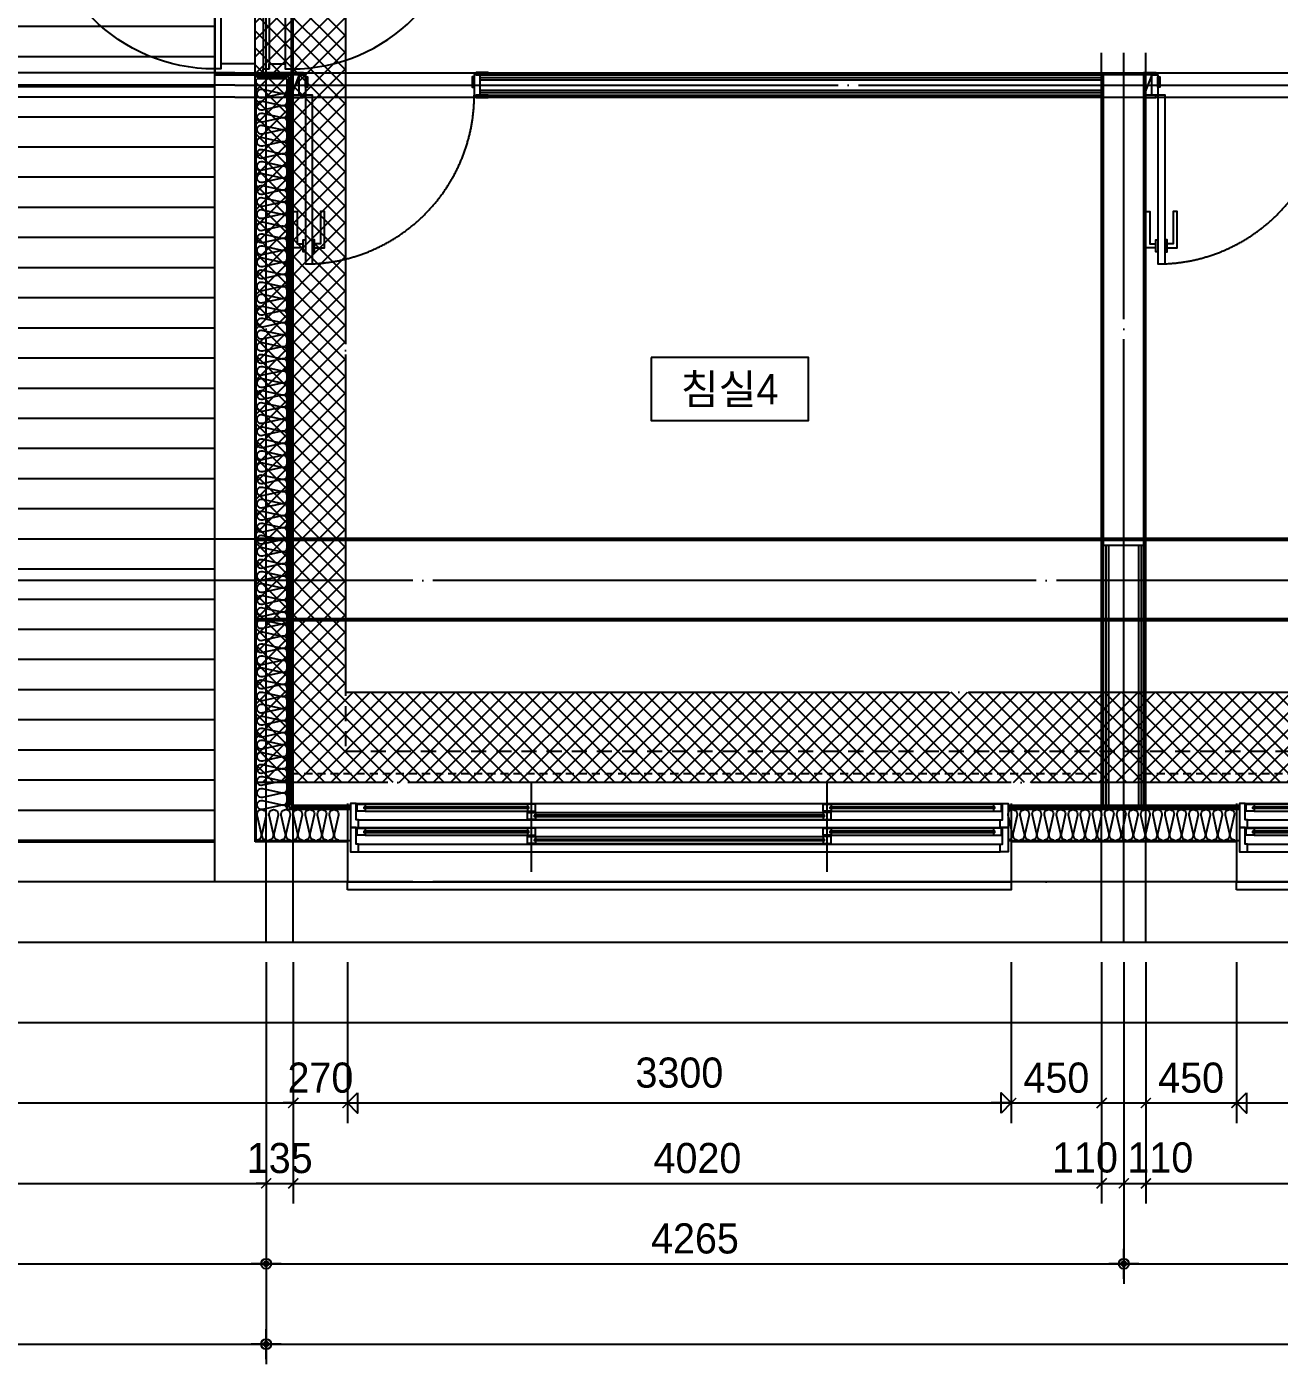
# Model space of a CAD drawing. Header units: millimetres. Extents: x -24416 to 92204, y -190080 to 23760.
# Drawn here: x 58069 to 64298, y -121041 to -114386 of the extents above; entities that cross this region are included whole.
import ezdxf
from ezdxf.enums import TextEntityAlignment as Align
from ezdxf.xclip import XClip

# ---------------------------------------------------------------- set-up
doc = ezdxf.new("R2010")
doc.units = ezdxf.units.MM
doc.header["$LTSCALE"] = 50
doc.header["$XCLIPFRAME"] = 0
for name, pattern in [('AUDIT_D_220706163347-0', [0]), ('CEN', [62, 60, -1, 0, -1]), ('H', [1.3, 0.8, -0.5]), ('HID', [2.5, 1.5, -1]), ('HIDDEN', [2, 1, -1]), ('평면도(기준)$0$CENTER2', [16.25, 15, -0.5, 0.25, -0.5])]:
    doc.linetypes.add(name, pattern=pattern)
doc.layers.get('defpoints').update_dxf_attribs({"color": 139})
for name, color, linetype, plot in [('AA-CEN', 1, 'CEN', False), ('AA-XXXX-MC', 153, 'AUDIT_D_220706163347-0', False), ('Defpoint', 135, 'Continuous', False), ('MC', 135, 'Continuous', False), ('X - 단위세대$0$0_임시', 134, 'Continuous', False)]:
    doc.layers.add(name, color=color, linetype=linetype, plot=plot)
for name, color, linetype in [('AA-XXXX-DIMS', 7, 'Continuous'), ('AA-단열-바닥-욕실', 30, 'Continuous'), ('ARDM', 7, 'Continuous'), ('CEN_CON', 1, 'CEN'), ('CEN_WALL', 12, 'CEN'), ('CONC', 2, 'Continuous'), ('dan1', 7, 'HID'), ('DIM', 7, 'AUDIT_D_220706163347-0'), ('DOOR', 4, 'Continuous'), ('ELE3_CON', 7, 'Continuous'), ('HAT', 9, 'Continuous'), ('INS', 252, 'Continuous'), ('SINA-F-FRAME', 4, 'Continuous'), ('WAL_DRY', 7, 'Continuous'), ('WIN', 4, 'Continuous'), ('X - 단위세대$0$ETC', 6, 'Continuous'), ('실명', 3, 'AUDIT_D_220706163347-0'), ('실명박스', 7, 'AUDIT_D_220706163347-0'), ('커튼박스', 6, 'Continuous'), ('평면도(기준)$0$1.EC-F-DOOR', 4, 'Continuous'), ('평면도(기준)$0$1.EC-F-DOOR-F', 4, 'Continuous'), ('확장', 8, 'HIDDEN')]:
    doc.layers.add(name, color=color, linetype=linetype)
doc.styles.add('HAUD01', font='Dotum.ttf')
doc.styles.add('HAUD02', font='Dotum.ttf', dxfattribs={"width": 0.8})
doc.styles.add('맑은고딕', font='malgun.ttf', dxfattribs={"width": 0.9})
doc.dimstyles.new('DIM-50', dxfattribs={"dimscale": 50, "dimtxt": 3, "dimasz": 1, "dimexe": 2, "dimexo": 2, "dimgap": 1, "dimtad": 1, "dimdec": 0, "dimzin": 0, "dimdsep": 46, "dimtxsty": '맑은고딕', "dimblk1": 'DIMDOT', "dimblk2": 'DIMDOT', "dimsah": 1, "dimcen": 0.09, "dimdle": 2, "dimclrd": 7, "dimclre": 7, "dimclrt": 3, "dimadec": 0, "dimazin": 0, "dimtfac": 1, "dimtdec": 0, "dimtix": 1, "dimtmove": 2, "dimatfit": 3, "dimldrblk": 'DIMDOT', "dimfxl": 1, "dimtolj": 1, "dimtzin": 0, "dimarcsym": 0})
doc.dimstyles.new('MCDIM-50', dxfattribs={"dimscale": 50, "dimtxt": 3, "dimasz": 1, "dimexe": 2, "dimexo": 2, "dimgap": 1, "dimtad": 1, "dimdec": 0, "dimzin": 0, "dimdsep": 46, "dimtxsty": '맑은고딕', "dimblk1": 'ARCHTICK', "dimblk2": 'ARCHTICK', "dimsah": 1, "dimcen": 0.09, "dimdle": 2, "dimclrd": 7, "dimclre": 7, "dimclrt": 3, "dimadec": 0, "dimazin": 0, "dimtfac": 1, "dimtdec": 0, "dimtix": 1, "dimtmove": 2, "dimatfit": 3, "dimldrblk": 'ARCHTICK', "dimfxl": 1, "dimtolj": 1, "dimtzin": 0, "dimarcsym": 0})
doc.dimstyles.new('외부100-win', dxfattribs={"dimscale": 50, "dimtxt": 3, "dimasz": 1, "dimexe": 2, "dimexo": 2.5, "dimgap": 1.5, "dimtad": 1, "dimdec": 0, "dimzin": 0, "dimdsep": 46, "dimtxsty": '맑은고딕', "dimblk": 'DO2-2', "dimblk1": 'DO2-2', "dimblk2": 'DIMDOT', "dimcen": 0.09, "dimdle": 2, "dimclrd": 7, "dimclre": 7, "dimclrt": 3, "dimadec": 0, "dimazin": 0, "dimtfac": 1, "dimtdec": 0, "dimtix": 1, "dimtmove": 2, "dimatfit": 3, "dimldrblk": 'DO2-2', "dimfxl": 1, "dimtolj": 1, "dimtzin": 0, "dimarcsym": 0})

# ---------------------------------------------------------------- blocks, each defined once
blk = doc.blocks.new('WD-900(200)')
at = {"layer": 'DOOR'}
for p, q in [((20, 200), (880, 200)), ((20, 170), (880, 170))]:
    blk.add_line(p, q, dxfattribs=at)
blk.add_lwpolyline([(20, 200), (20, 1060), (50, 1060), (50, 200), (20, 200)], dxfattribs=at)
for points in [[(45, 170), (20, 170), (20, 200), (0, 200), (0, 0), (45, 0)], [(855, 170), (880, 170), (880, 200), (900, 200), (900, 0), (855, 0)]]:
    blk.add_lwpolyline(points, close=True, dxfattribs=at)
blk.add_arc((20, 200), 860, 0, 90, dxfattribs=at)
at = {"layer": 'X - 단위세대$0$0_임시'}
for p, q in [((-10, 0), (-10, 200)), ((910, 0), (910, 200))]:
    blk.add_line(p, q, dxfattribs=at)
at = {"layer": 'X - 단위세대$0$0_임시', "style": 'HAUD02'}
blk.add_text('900(200)', height=20, dxfattribs=at).set_placement((397.3, 135), align=Align.MIDDLE)
blk = doc.blocks.new('WIN_이중창_1800')
at = {"layer": 'Defpoint'}
for p, q in [((-15, 240), (-15, 0)), ((1785, 240), (1785, 0))]:
    blk.add_line(p, q, dxfattribs=at)
at = {"layer": 'WIN'}
blk.add_line((885, -100), (885, 340), dxfattribs=at)
at = {"layer": 'WIN', "color": 8}
for p, q in [((1742, 240), (28, 240)), ((1697, 237), (905, 237)), ((1697, 202), (905, 202)), ((1730, 158), (40, 158)), ((865, 196), (73, 196)), ((865, 161), (73, 161)), ((1730, 120), (40, 120)), ((865, 76), (73, 76)), ((1697, 117), (905, 117)), ((1697, 82), (905, 82)), ((1730, 38), (40, 38)), ((1730, 0), (40, 0)), ((865, 41), (73, 41))]:
    blk.add_line(p, q, dxfattribs=at)
at = {"layer": 'WIN'}
for points in [[(40, 158), (28, 158), (28, 240), (0, 240), (0, 120), (40, 120), (40, 158)], [(905, 216.5), (905, 202), (865, 202), (865, 237), (905, 237), (905, 222.5)], [(1704, 222.5), (1704, 216.5), (898, 216.5), (898, 222.5), (1704, 222.5)], [(1697, 216.5), (1697, 202), (1737, 202), (1737, 237), (1697, 237), (1697, 222.5)], [(1730, 158), (1742, 158), (1742, 240), (1770, 240), (1770, 120), (1730, 120), (1730, 158)], [(73, 175.5), (73, 161), (33, 161), (33, 196), (73, 196), (73, 181.5)], [(872, 181.5), (872, 175.5), (66, 175.5), (66, 181.5), (872, 181.5)], [(865, 175.5), (865, 161), (905, 161), (905, 196), (865, 196), (865, 181.5)], [(40, 38), (28, 38), (28, 120), (0, 120), (0, 0), (40, 0), (40, 38)], [(73, 55.5), (73, 41), (33, 41), (33, 76), (73, 76), (73, 61.5)], [(905, 96.5), (905, 82), (865, 82), (865, 117), (905, 117), (905, 102.5)], [(865, 55.5), (865, 41), (905, 41), (905, 76), (865, 76), (865, 61.5)], [(1704, 102.5), (1704, 96.5), (898, 96.5), (898, 102.5), (1704, 102.5)], [(1697, 96.5), (1697, 82), (1737, 82), (1737, 117), (1697, 117), (1697, 102.5)], [(1730, 38), (1742, 38), (1742, 120), (1770, 120), (1770, 0), (1730, 0), (1730, 38)], [(872, 61.5), (872, 55.5), (66, 55.5), (66, 61.5), (872, 61.5)]]:
    blk.add_lwpolyline(points, dxfattribs=at)
blk = doc.blocks.new('WIN_이중창_3300-2')
at = {"layer": 'Defpoint'}
for p, q in [((-15, 240), (-15, 0)), ((3285, 240), (3285, 0))]:
    blk.add_line(p, q, dxfattribs=at)
at = {"layer": 'WIN'}
for p, q in [((900, -100), (900, 340)), ((2370, -100), (2370, 340))]:
    blk.add_line(p, q, dxfattribs=at)
at = {"layer": 'WIN', "color": 8}
for p, q in [((3242, 240), (28, 240)), ((880, 237), (73, 237)), ((880, 202), (73, 202)), ((3197, 237), (2390, 237)), ((3197, 202), (2390, 202)), ((3230, 158), (40, 158)), ((2350, 196), (920, 196)), ((2350, 161), (920, 161)), ((3230, 120), (40, 120)), ((880, 117), (73, 117)), ((880, 82), (73, 82)), ((2350, 76), (920, 76)), ((3197, 117), (2390, 117)), ((3197, 82), (2390, 82)), ((3230, 38), (40, 38)), ((3230, 0), (40, 0)), ((2350, 41), (920, 41))]:
    blk.add_line(p, q, dxfattribs=at)
at = {"layer": 'WIN'}
for points in [[(40, 158), (28, 158), (28, 240), (0, 240), (0, 120), (40, 120), (40, 158)], [(73, 216.5), (73, 202), (33, 202), (33, 237), (73, 237), (73, 222.5)], [(887, 222.5), (887, 216.5), (66, 216.5), (66, 222.5), (887, 222.5)], [(880, 216.5), (880, 202), (920, 202), (920, 237), (880, 237), (880, 222.5)], [(2390, 216.5), (2390, 202), (2350, 202), (2350, 237), (2390, 237), (2390, 222.5)], [(3204, 222.5), (3204, 216.5), (2383, 216.5), (2383, 222.5), (3204, 222.5)], [(3197, 216.5), (3197, 202), (3237, 202), (3237, 237), (3197, 237), (3197, 222.5)], [(3230, 158), (3242, 158), (3242, 240), (3270, 240), (3270, 120), (3230, 120), (3230, 158)], [(920, 175.5), (920, 161), (880, 161), (880, 196), (920, 196), (920, 181.5)], [(2357, 181.5), (2357, 175.5), (913, 175.5), (913, 181.5), (2357, 181.5)], [(2350, 175.5), (2350, 161), (2390, 161), (2390, 196), (2350, 196), (2350, 181.5)], [(40, 38), (28, 38), (28, 120), (0, 120), (0, 0), (40, 0), (40, 38)], [(73, 96.5), (73, 82), (33, 82), (33, 117), (73, 117), (73, 102.5)], [(887, 102.5), (887, 96.5), (66, 96.5), (66, 102.5), (887, 102.5)], [(880, 96.5), (880, 82), (920, 82), (920, 117), (880, 117), (880, 102.5)], [(920, 55.5), (920, 41), (880, 41), (880, 76), (920, 76), (920, 61.5)], [(2390, 96.5), (2390, 82), (2350, 82), (2350, 117), (2390, 117), (2390, 102.5)], [(2350, 55.5), (2350, 41), (2390, 41), (2390, 76), (2350, 76), (2350, 61.5)], [(3204, 102.5), (3204, 96.5), (2383, 96.5), (2383, 102.5), (3204, 102.5)], [(3197, 96.5), (3197, 82), (3237, 82), (3237, 117), (3197, 117), (3197, 102.5)], [(3230, 38), (3242, 38), (3242, 120), (3270, 120), (3270, 0), (3230, 0), (3230, 38)], [(2357, 61.5), (2357, 55.5), (913, 55.5), (913, 61.5), (2357, 61.5)]]:
    blk.add_lwpolyline(points, dxfattribs=at)
blk = doc.blocks.new('insul1')
blk.add_lwpolyline([(0, 0, 0.480617), (0.146, 0.183), (0.004, 0.817, -1.249969), (0.296, 0.817), (0.154, 0.183, 0.480617), (0.3, 0, 0.480617)], format="xyb")
blk = doc.blocks.new('A$C3C3C21E6')
at = {"layer": '평면도(기준)$0$1.EC-F-DOOR'}
blk.add_lwpolyline([(70, -210), (70, -1049.6), (106, -1049.6), (106, -210), (70, -210)], dxfattribs=at)
at = {"layer": '평면도(기준)$0$1.EC-F-DOOR', "color": 8}
for points in [[(60, -969.6), (10, -969.6), (10, -789.6), (30, -789.6), (30, -949.6), (60, -949.6)], [(116.1, -969.6), (166.1, -969.6), (166.1, -789.6), (146.1, -789.6), (146.1, -949.6), (116.1, -949.6)]]:
    blk.add_lwpolyline(points, dxfattribs=at)
for points in [[(70, -929.6), (70, -989.6), (60, -989.6), (60, -929.6)], [(106, -929.6), (106, -989.6), (116, -989.6), (116, -929.6)]]:
    blk.add_lwpolyline(points, close=True, dxfattribs=at)
at = {"layer": '평면도(기준)$0$1.EC-F-DOOR', "color": 1, "linetype": '평면도(기준)$0$CENTER2', "ltscale": 6}
blk.add_arc((69.4, -209.7), 840.6, 272.49818, 359.98243, dxfattribs=at)
at = {"layer": '평면도(기준)$0$1.EC-F-DOOR-F'}
for points in [[(60, -110), (40, -110), (0, -110), (0, -98), (60, -98)], [(40, -110), (70, -110), (70, -210), (40, -210)], [(70, -120), (80, -120), (80, -170), (70, -170)], [(910, -120), (900, -120), (900, -170), (910, -170)], [(940, -110), (910, -110), (910, -210), (940, -210)], [(920, -110), (940, -110), (980, -110), (980, -98), (920, -98)], [(0, -222), (60, -222), (60, -210), (0, -210)], [(920, -222), (980, -222), (980, -210), (920, -210)]]:
    blk.add_lwpolyline(points, close=True, dxfattribs=at)
blk = doc.blocks.new('PD-900(140)')
at = {"layer": 'DOOR'}
for p, q in [((20, 140), (880, 140)), ((20, 110), (880, 110)), ((20, 30), (880, 30)), ((20, 0), (880, 0))]:
    blk.add_line(p, q, dxfattribs=at)
blk.add_lwpolyline([(20, 140), (20, 1000), (50, 1000), (50, 140), (20, 140)], dxfattribs=at)
for points in [[(45, 110), (20, 110), (20, 140), (0, 140), (0, 0), (20, 0), (20, 30), (45, 30)], [(855, 110), (880, 110), (880, 140), (900, 140), (900, 0), (880, 0), (880, 30), (855, 30)]]:
    blk.add_lwpolyline(points, close=True, dxfattribs=at)
blk.add_arc((20, 140), 860, 0, 90, dxfattribs=at)
at = {"layer": 'X - 단위세대$0$0_임시'}
for p, q in [((-10, 0), (-10, 140)), ((910, 0), (910, 140))]:
    blk.add_line(p, q, dxfattribs=at)
at = {"layer": 'X - 단위세대$0$0_임시', "style": 'HAUD02'}
blk.add_text('900(140)', height=20, dxfattribs=at).set_placement((479.3, 65.4), align=Align.MIDDLE)
blk = doc.blocks.new('U-121A(확장)1', base_point=(300293.2, -148733.3))
at = {"layer": 'HAT', "ltscale": 100}
h = blk.add_hatch(dxfattribs=at)
h.set_pattern_fill('_USER', color=8, scale=150, pattern_type=0)
h.set_pattern_definition([(0, (315286.61, -148733.31), (0, 150), [])])
h.paths.add_polyline_path([(304343.2, -141998.3), (303798.2, -141998.3), (303798.2, -140793.3), (304343.2, -140793.3), (304343.2, -138898.3), (302773.2, -138898.3), (302773.2, -139488.3), (300493.2, -139488.3), (300493.2, -148533.3), (304343.2, -148533.3)])
at = {"layer": 'CEN_CON'}
for p, q in [((304598.2, -149033.3), (304598.2, -138398.3)), ((308863.2, -149033.3), (308863.2, -144608.3)), ((314628.2, -148733.3), (299993.2, -148733.3))]:
    blk.add_line(p, q, dxfattribs=at)
at = {"layer": 'CEN_WALL'}
for p, q in [((304443.2, -144768.3), (314628.2, -144768.3)), ((314628.2, -147233.3), (304443.2, -147233.3))]:
    blk.add_line(p, q, dxfattribs=at)
at = {"layer": 'CONC'}
for p, q in [((304343.2, -148733.3), (304343.2, -144718.3)), ((304343.2, -144718.3), (304543.2, -144718.3)), ((304543.2, -148533.3), (304543.2, -144718.3)), ((308763.2, -147058.3), (308763.2, -144718.3)), ((308963.2, -144718.3), (308763.2, -144718.3)), ((308963.2, -147058.3), (308963.2, -144718.3)), ((308763.2, -147058.3), (308963.2, -147058.3)), ((305003.2, -148533.3), (304543.2, -148533.3)), ((305003.2, -148533.3), (305003.2, -148733.3)), ((309423.2, -148533.3), (308303.2, -148533.3)), ((308303.2, -148533.3), (308303.2, -148733.3)), ((309423.2, -148533.3), (309423.2, -148733.3)), ((305003.2, -148733.3), (304343.2, -148733.3)), ((309423.2, -148733.3), (308303.2, -148733.3))]:
    blk.add_line(p, q, dxfattribs=at)
at = {"layer": 'dan1'}
blk.add_lwpolyline([(308563.2, -142508.3), (308253.2, -142508.3), (308253.2, -139348.3), (305613.2, -139348.3), (305613.2, -140233.3), (304993.2, -140233.3), (304993.2, -148083.3), (314053.2, -148083.3), (314053.2, -144448.3), (317843.2, -144448.3), (317843.2, -148083.3), (324403.2, -148083.3), (324403.2, -146593.3), (324713.2, -146593.3)], dxfattribs=at)
at = {"layer": 'ELE3_CON'}
for p, q in [((304343.2, -148533.3), (300493.2, -148533.3)), ((304343.2, -148733.3), (300293.2, -148733.3)), ((305003.2, -148733.3), (308303.2, -148733.3)), ((309423.2, -148733.3), (311223.2, -148733.3))]:
    blk.add_line(p, q, dxfattribs=at)
at = {"layer": 'HAT', "color": 8, "ltscale": 100}
blk.add_lwpolyline([(304343.2, -140793.3), (304343.2, -138898.3), (302773.2, -138898.3), (302773.2, -139488.3), (300493.2, -139488.3), (300493.2, -148533.3), (304343.2, -148533.3), (304343.2, -141998.3), (303798.2, -141998.3), (303798.2, -140793.3), (304343.2, -140793.3)], dxfattribs=at)
at = {"layer": 'INS'}
for p, q in [((304548.2, -148528.3), (304548.2, -144738.3)), ((304703.2, -144738.3), (304553.2, -144738.3)), ((304703.2, -148373.3), (304703.2, -144738.3)), ((305018.2, -148373.3), (304703.2, -148373.3)), ((309438.2, -148373.3), (308288.2, -148373.3)), ((305018.2, -148528.3), (304548.2, -148528.3)), ((309438.2, -148528.3), (308288.2, -148528.3))]:
    blk.add_line(p, q, dxfattribs=at)
at = {"layer": 'MC'}
for p, q in [((304733.2, -149033.3), (304733.2, -138398.3)), ((308753.2, -149033.3), (308753.2, -144608.3)), ((308973.2, -149033.3), (308973.2, -144608.3)), ((304443.2, -144708.3), (317683.2, -144708.3)), ((304443.2, -144828.3), (314628.2, -144828.3)), ((314628.2, -147028.3), (304443.2, -147028.3))]:
    blk.add_line(p, q, dxfattribs=at)
at = {"layer": 'SINA-F-FRAME'}
for p, q in [((304763.2, -144718.3), (304723.2, -144818.3)), ((309003.2, -144718.3), (308963.2, -144818.3))]:
    blk.add_line(p, q, dxfattribs=at)
at = {"layer": 'WAL_DRY'}
for p, q in [((304723.2, -144718.3), (304543.2, -144718.3)), ((304713.2, -144728.3), (304543.2, -144728.3)), ((304713.2, -148363.3), (304713.2, -144728.3)), ((304723.2, -148353.3), (304723.2, -144718.3)), ((305663.2, -144718.3), (308763.2, -144718.3)), ((305663.2, -144730.8), (308763.2, -144730.8)), ((305663.2, -144743.3), (308763.2, -144743.3)), ((305663.2, -144793.3), (308763.2, -144793.3)), ((305663.2, -144805.8), (308763.2, -144805.8)), ((305663.2, -144818.3), (308763.2, -144818.3)), ((308763.2, -148353.3), (308763.2, -147058.3)), ((308775.7, -148353.3), (308775.7, -147058.3)), ((308788.2, -148353.3), (308788.2, -147058.3)), ((308938.2, -148353.3), (308938.2, -147058.3)), ((308950.7, -148353.3), (308950.7, -147058.3)), ((308963.2, -148353.3), (308963.2, -147058.3)), ((305018.2, -148363.3), (304713.2, -148363.3)), ((305018.2, -148353.3), (304723.2, -148353.3)), ((309438.2, -148353.3), (308288.2, -148353.3)), ((309438.2, -148363.3), (308288.2, -148363.3))]:
    blk.add_line(p, q, dxfattribs=at)
at = {"layer": 'X - 단위세대$0$ETC'}
for points in [[(305003.2, -148773.3), (305003.2, -148733.3), (308303.2, -148733.3), (308303.2, -148773.3), (305003.2, -148773.3)], [(309423.2, -148773.3), (309423.2, -148733.3), (311223.2, -148733.3), (311223.2, -148773.3), (309423.2, -148773.3)]]:
    blk.add_lwpolyline(points, dxfattribs=at)
at = {"layer": '커튼박스', "linetype": 'H'}
for p, q in [((304723.2, -148193.3), (308763.2, -148193.3)), ((308963.2, -148193.3), (311683.2, -148193.3))]:
    blk.add_line(p, q, dxfattribs=at)
at = {"layer": '확장', "ltscale": 0.5, "const_width": 20, "flags": 128}
for points in [[(304543.2, -147028.3), (314493.2, -147028.3)], [(304543.2, -147428.3), (314493.2, -147428.3)]]:
    blk.add_lwpolyline(points, dxfattribs=at)
at = {"layer": 'DOOR', "xscale": -1.000000000000001, "rotation": 90}
blk.add_blockref('WD-900(200)', (304543.2, -143808.3), dxfattribs=at)
at = {"layer": 'DOOR', "rotation": 270}
blk.add_blockref('PD-900(140)', (304583.2, -143808.3), dxfattribs=at)
at = {"layer": 'INS', "xscale": 150.0000000000002, "yscale": 150.0000000000002, "zscale": 150.0000000000002, "rotation": 90, "row_count": 1, "column_count": 60, "row_spacing": -4.733165431326071e-30, "column_spacing": 60.00000000000009}
blk.add_blockref('insul1', (304703.2, -148373.3), dxfattribs=at)
at = {"layer": 'INS', "xscale": 150, "yscale": 150, "zscale": 150, "row_count": 1, "row_spacing": 0, "column_spacing": 60}
for p, column_count in [((304553.2, -148523.3), 7), ((308288.2, -148523.3), 19)]:
    blk.add_blockref('insul1', p, dxfattribs=dict(at, column_count=column_count))
at = {"layer": 'SINA-F-FRAME'}
for p in [(304723.2, -144608.3), (308963.2, -144608.3)]:
    blk.add_blockref('A$C3C3C21E6', p, dxfattribs=at)
at = {"layer": 'WIN', "xscale": -1}
for name, p in [('WIN_이중창_3300-2', (308288.2, -148583.3)), ('WIN_이중창_1800', (311208.2, -148583.3))]:
    blk.add_blockref(name, p, dxfattribs=at)
blk = doc.blocks.new('A$C415C5DAF')
at = {"layer": 'AA-XXXX-MC'}
for p, q in [((46619.1, -132992.8), (42169.1, -132992.8)), ((46619.1, -133112.8), (42169.1, -133112.8)), ((46619.1, -135312.8), (42169.1, -135312.8))]:
    blk.add_line(p, q, dxfattribs=at)
at = {"layer": 'CEN_CON'}
for p, q in [((46619.1, -133052.8), (42169.1, -133052.8)), ((46619.1, -135517.8), (42169.1, -135517.8))]:
    blk.add_line(p, q, dxfattribs=at)
at = {"layer": '실명박스'}
blk.add_lwpolyline([(48689.6, -134409.2), (48689.6, -134721.7), (49471.3, -134721.7), (49471.3, -134409.2)], close=True, dxfattribs=at)
at = {"layer": '실명', "style": 'HAUD01'}
blk.add_text('침실4', height=150, dxfattribs=at).set_placement((49079, -134563.2), align=Align.MIDDLE)
blk = doc.blocks.new('A$C1CAF0AFA')
at = {"layer": 'HAT'}
h = blk.add_hatch(dxfattribs=at)
h.set_pattern_fill('_USER', color=5, scale=60, angle=45, double=1, pattern_type=0)
h.set_pattern_definition([(45, (0, -23465.964), (-42.426407, 42.426407), []), (135, (0, -23465.964), (-42.426407, -42.426407), [])])
h.paths.add_polyline_path([(68714.5, -137821.7), (72504.5, -137821.7), (72504.5, -141456.7), (79064.5, -141456.7), (79064.5, -139966.7), (79374.5, -139966.7), (79374.5, -140256.7), (79574.5, -140256.7), (79574.5, -139966.7), (83194.5, -139966.7), (83194.5, -140416.7), (79514.5, -140416.7), (79514.5, -141906.7), (72054.5, -141906.7), (72054.5, -138271.7), (69164.5, -138271.7), (69164.5, -141906.7), (59204.5, -141906.7), (59204.5, -133136.7), (59824.5, -133136.7), (59824.5, -132271.7), (63364.5, -132271.7), (63364.5, -135431.7), (69164.5, -135431.9), (69164.5, -135881.7), (63424.5, -135881.7), (63424.5, -135559.2), (63224.5, -135559.2), (63224.5, -135881.7), (62914.5, -135881.7), (62914.5, -132721.7), (60274.5, -132721.7), (60274.5, -133606.7), (59654.5, -133606.7), (59654.5, -141456.7), (68714.5, -141456.7)])
h.paths.add_polyline_path([(83194.5, -136406.7), (82744.5, -136406.7), (82744.5, -135306.7), (82924.5, -135306.7), (82924.5, -133311.7), (81704.5, -133311.7), (81704.5, -134726.7), (79574.5, -134726.7), (79574.5, -134436.7), (79374.5, -134436.7), (79374.5, -134726.7), (78304.5, -134726.7), (78304.5, -132721.7), (75664.5, -132721.7), (75664.5, -135881.7), (75354.5, -135881.7), (75354.5, -135559.2), (75154.5, -135559.2), (75154.5, -135881.7), (69414.5, -135881.7), (69414.5, -135431.9), (71964.5, -135431.7), (71964.5, -135281.7), (73364.5, -135281.7), (73364.5, -135431.7), (75214.5, -135431.7), (75214.5, -132271.7), (78754.5, -132271.7), (78754.5, -134276.7), (81254.5, -134276.7), (81254.5, -132861.7), (83374.5, -132861.7), (83374.5, -135756.7), (83194.5, -135756.7)])
at = {"layer": 'AA-CEN', "color": 4}
blk.add_lwpolyline([(72054.5, -138271.7), (69164.5, -138271.7), (69164.5, -141906.7), (59204.5, -141906.7), (59204.5, -133136.7), (59824.5, -133136.7), (59824.5, -132271.7), (63364.5, -132271.7), (63364.5, -135431.7), (69164.5, -135431.9), (69164.5, -135881.7), (63424.5, -135881.7), (63424.5, -135559.2), (63224.5, -135559.2), (63224.5, -135881.7), (62914.5, -135881.7), (62914.5, -132721.7), (60274.5, -132721.7), (60274.5, -133606.7), (59654.5, -133606.7), (59654.5, -141456.7), (68714.5, -141456.7), (68714.5, -137821.7), (72504.5, -137821.7)], dxfattribs=at)
blk = doc.blocks.new('DIMDOT')
at = {"layer": 'AA-XXXX-DIMS'}
for p, q in [((0, -1.5), (0, 1.5)), ((-1.5, 0), (1.5, 0))]:
    blk.add_line(p, q, dxfattribs=at)
for radius in [0.5, 0.25]:
    blk.add_circle((0, 0), radius, dxfattribs=at)
blk = doc.blocks.new('*D746')
at = {"layer": 'defpoints', "color": 0, "transparency": 16777216}
for p in [(8192.4, -142700.7), (12192.4, -142700.7), (12192.4, -144700.7)]:
    blk.add_point(p, dxfattribs=at)
at = {"layer": 'DIM', "color": 7, "lineweight": -2, "transparency": 16777216}
for p, q in [((8192.4, -142800.7), (8192.4, -144800.7)), ((12192.4, -142800.7), (12192.4, -144800.7)), ((8242.4, -144700.7), (12142.4, -144700.7))]:
    blk.add_line(p, q, dxfattribs=at)
at = {"layer": 'DIM', "color": 7, "lineweight": -2, "transparency": 16777216, "xscale": 50, "yscale": 50, "zscale": 50, "rotation": 180}
blk.add_blockref('DIMDOT', (8192.4, -144700.7), dxfattribs=at)
at = {"layer": 'DIM', "color": 7, "lineweight": -2, "transparency": 16777216, "xscale": 50, "yscale": 50, "zscale": 50}
blk.add_blockref('DIMDOT', (12192.4, -144700.7), dxfattribs=at)
at = {"layer": 'DIM', "color": 3, "transparency": 16777216, "insert": (10192.4, -144575.6), "char_height": 150, "attachment_point": 5, "style": 'HAUD01'}
blk.add_mtext('\\A1;4000', dxfattribs=at)
blk = doc.blocks.new('*D747')
at = {"layer": 'defpoints', "color": 0, "transparency": 16777216}
for p in [(12192.4, -142700.7), (16457.4, -142700.7), (16457.4, -144300.7)]:
    blk.add_point(p, dxfattribs=at)
at = {"layer": 'DIM', "color": 7, "lineweight": -2, "transparency": 16777216}
for p, q in [((12192.4, -142800.7), (12192.4, -144400.7)), ((16457.4, -142800.7), (16457.4, -144400.7)), ((12242.4, -144300.7), (16407.4, -144300.7))]:
    blk.add_line(p, q, dxfattribs=at)
at = {"layer": 'DIM', "color": 7, "lineweight": -2, "transparency": 16777216, "xscale": 50, "yscale": 50, "zscale": 50, "rotation": 180}
blk.add_blockref('DIMDOT', (12192.4, -144300.7), dxfattribs=at)
at = {"layer": 'DIM', "color": 7, "lineweight": -2, "transparency": 16777216, "xscale": 50, "yscale": 50, "zscale": 50}
blk.add_blockref('DIMDOT', (16457.4, -144300.7), dxfattribs=at)
at = {"layer": 'DIM', "color": 3, "transparency": 16777216, "insert": (14324.9, -144175.6), "char_height": 150, "attachment_point": 5, "style": 'HAUD01'}
blk.add_mtext('\\A1;4265', dxfattribs=at)
blk = doc.blocks.new('*D748')
at = {"layer": 'defpoints', "color": 0, "transparency": 16777216}
for p in [(16457.4, -142700.7), (19327.4, -142700.7), (19327.4, -144300.7)]:
    blk.add_point(p, dxfattribs=at)
at = {"layer": 'DIM', "color": 7, "lineweight": -2, "transparency": 16777216}
for p, q in [((16457.4, -142800.7), (16457.4, -144400.7)), ((19327.4, -142800.7), (19327.4, -144400.7)), ((16507.4, -144300.7), (19277.4, -144300.7))]:
    blk.add_line(p, q, dxfattribs=at)
at = {"layer": 'DIM', "color": 7, "lineweight": -2, "transparency": 16777216, "xscale": 50, "yscale": 50, "zscale": 50, "rotation": 180}
blk.add_blockref('DIMDOT', (16457.4, -144300.7), dxfattribs=at)
at = {"layer": 'DIM', "color": 7, "lineweight": -2, "transparency": 16777216, "xscale": 50, "yscale": 50, "zscale": 50}
blk.add_blockref('DIMDOT', (19327.4, -144300.7), dxfattribs=at)
at = {"layer": 'DIM', "color": 3, "transparency": 16777216, "insert": (17892.4, -144175.6), "char_height": 150, "attachment_point": 5, "style": 'HAUD01'}
blk.add_mtext('\\A1;2870', dxfattribs=at)
blk = doc.blocks.new('*D754')
at = {"layer": 'defpoints', "color": 0, "transparency": 16777216}
for p in [(12192.4, -142700.7), (36252.4, -142700.7), (36252.4, -144700.7)]:
    blk.add_point(p, dxfattribs=at)
at = {"layer": 'DIM', "color": 7, "lineweight": -2, "transparency": 16777216}
for p, q in [((12192.4, -142800.7), (12192.4, -144800.7)), ((36252.4, -142800.7), (36252.4, -144800.7)), ((12242.4, -144700.7), (36202.4, -144700.7))]:
    blk.add_line(p, q, dxfattribs=at)
at = {"layer": 'DIM', "color": 7, "lineweight": -2, "transparency": 16777216, "xscale": 50, "yscale": 50, "zscale": 50, "rotation": 180}
blk.add_blockref('DIMDOT', (12192.4, -144700.7), dxfattribs=at)
at = {"layer": 'DIM', "color": 7, "lineweight": -2, "transparency": 16777216, "xscale": 50, "yscale": 50, "zscale": 50}
blk.add_blockref('DIMDOT', (36252.4, -144700.7), dxfattribs=at)
at = {"layer": 'DIM', "color": 3, "transparency": 16777216, "insert": (24222.4, -144575.6), "char_height": 150, "attachment_point": 5, "style": 'HAUD01'}
blk.add_mtext('\\A1;24060', dxfattribs=at)
blk = doc.blocks.new('_ArchTick')
at = {"color": 0, "linetype": 'ByBlock', "const_width": 0.15}
blk.add_lwpolyline([(-0.5, -0.5), (0.5, 0.5)], dxfattribs=at)
blk = doc.blocks.new('*D755')
at = {"layer": 'defpoints', "color": 0, "linetype": 'ByBlock', "transparency": 16777216}
for p in [(12192.4, -142700.7), (12327.4, -142700.7), (12327.4, -143900.7)]:
    blk.add_point(p, dxfattribs=at)
at = {"layer": 'DIM', "color": 7, "linetype": 'ByBlock', "lineweight": -2, "transparency": 16777216}
for p, q in [((12192.4, -142800.7), (12192.4, -144000.7)), ((12327.4, -142800.7), (12327.4, -144000.7)), ((12192.4, -143900.7), (12142.4, -143900.7)), ((12192.4, -143900.7), (12327.4, -143900.7)), ((12327.4, -143900.7), (12377.4, -143900.7))]:
    blk.add_line(p, q, dxfattribs=at)
at = {"layer": 'DIM', "color": 7, "linetype": 'ByBlock', "lineweight": -2, "transparency": 16777216, "xscale": 50, "yscale": 50, "zscale": 50}
blk.add_blockref('_ArchTick', (12192.4, -143900.7), dxfattribs=at)
at = {"layer": 'DIM', "color": 7, "linetype": 'ByBlock', "lineweight": -2, "transparency": 16777216, "xscale": 50, "yscale": 50, "zscale": 50, "rotation": 180}
blk.add_blockref('_ArchTick', (12327.4, -143900.7), dxfattribs=at)
at = {"layer": 'DIM', "color": 3, "linetype": 'ByBlock', "transparency": 16777216, "insert": (12259.9, -143775.6), "char_height": 150, "attachment_point": 5, "style": 'HAUD01'}
blk.add_mtext('\\A1;135', dxfattribs=at)
blk = doc.blocks.new('*D756')
at = {"layer": 'defpoints', "color": 0, "linetype": 'ByBlock', "transparency": 16777216}
for p in [(12327.4, -142700.7), (16347.4, -142700.7), (16347.4, -143900.7)]:
    blk.add_point(p, dxfattribs=at)
at = {"layer": 'DIM', "color": 7, "linetype": 'ByBlock', "lineweight": -2, "transparency": 16777216}
for p, q in [((12327.4, -142800.7), (12327.4, -144000.7)), ((16347.4, -142800.7), (16347.4, -144000.7)), ((12227.4, -143900.7), (16447.4, -143900.7))]:
    blk.add_line(p, q, dxfattribs=at)
at = {"layer": 'DIM', "color": 7, "linetype": 'ByBlock', "lineweight": -2, "transparency": 16777216, "xscale": 50, "yscale": 50, "zscale": 50, "rotation": 180}
blk.add_blockref('_ArchTick', (12327.4, -143900.7), dxfattribs=at)
at = {"layer": 'DIM', "color": 7, "linetype": 'ByBlock', "lineweight": -2, "transparency": 16777216, "xscale": 50, "yscale": 50, "zscale": 50}
blk.add_blockref('_ArchTick', (16347.4, -143900.7), dxfattribs=at)
at = {"layer": 'DIM', "color": 3, "linetype": 'ByBlock', "transparency": 16777216, "insert": (14337.4, -143775.6), "char_height": 150, "attachment_point": 5, "style": 'HAUD01'}
blk.add_mtext('\\A1;4020', dxfattribs=at)
blk = doc.blocks.new('*D757')
at = {"layer": 'defpoints', "color": 0, "linetype": 'ByBlock', "transparency": 16777216}
for p in [(16347.4, -142700.7), (16457.4, -142700.7), (16457.4, -143900.7)]:
    blk.add_point(p, dxfattribs=at)
at = {"layer": 'DIM', "color": 7, "linetype": 'ByBlock', "lineweight": -2, "transparency": 16777216}
for p, q in [((16347.4, -142800.7), (16347.4, -144000.7)), ((16457.4, -142800.7), (16457.4, -144000.7)), ((16247.4, -143900.7), (16557.4, -143900.7))]:
    blk.add_line(p, q, dxfattribs=at)
at = {"layer": 'DIM', "color": 7, "linetype": 'ByBlock', "lineweight": -2, "transparency": 16777216, "xscale": 50, "yscale": 50, "zscale": 50, "rotation": 180}
blk.add_blockref('_ArchTick', (16347.4, -143900.7), dxfattribs=at)
at = {"layer": 'DIM', "color": 7, "linetype": 'ByBlock', "lineweight": -2, "transparency": 16777216, "xscale": 50, "yscale": 50, "zscale": 50}
blk.add_blockref('_ArchTick', (16457.4, -143900.7), dxfattribs=at)
at = {"layer": 'DIM', "color": 3, "linetype": 'ByBlock', "transparency": 16777216, "insert": (16264.5, -143772.8), "char_height": 150, "attachment_point": 5, "style": 'HAUD01'}
blk.add_mtext('\\A1;110', dxfattribs=at)
blk = doc.blocks.new('*D758')
at = {"layer": 'defpoints', "color": 0, "linetype": 'ByBlock', "transparency": 16777216}
for p in [(16457.4, -142700.7), (16567.4, -142700.7), (16567.4, -143900.7)]:
    blk.add_point(p, dxfattribs=at)
at = {"layer": 'DIM', "color": 7, "linetype": 'ByBlock', "lineweight": -2, "transparency": 16777216}
for p, q in [((16457.4, -142800.7), (16457.4, -144000.7)), ((16567.4, -142800.7), (16567.4, -144000.7)), ((16357.4, -143900.7), (16667.4, -143900.7))]:
    blk.add_line(p, q, dxfattribs=at)
at = {"layer": 'DIM', "color": 7, "linetype": 'ByBlock', "lineweight": -2, "transparency": 16777216, "xscale": 50, "yscale": 50, "zscale": 50, "rotation": 180}
blk.add_blockref('_ArchTick', (16457.4, -143900.7), dxfattribs=at)
at = {"layer": 'DIM', "color": 7, "linetype": 'ByBlock', "lineweight": -2, "transparency": 16777216, "xscale": 50, "yscale": 50, "zscale": 50}
blk.add_blockref('_ArchTick', (16567.4, -143900.7), dxfattribs=at)
at = {"layer": 'DIM', "color": 3, "linetype": 'ByBlock', "transparency": 16777216, "insert": (16639.2, -143772.8), "char_height": 150, "attachment_point": 5, "style": 'HAUD01'}
blk.add_mtext('\\A1;110', dxfattribs=at)
blk = doc.blocks.new('*D759')
at = {"layer": 'defpoints', "color": 0, "linetype": 'ByBlock', "transparency": 16777216}
for p in [(16567.4, -142700.7), (19267.4, -142700.7), (19267.4, -143900.7)]:
    blk.add_point(p, dxfattribs=at)
at = {"layer": 'DIM', "color": 7, "linetype": 'ByBlock', "lineweight": -2, "transparency": 16777216}
for p, q in [((16567.4, -142800.7), (16567.4, -144000.7)), ((19267.4, -142800.7), (19267.4, -144000.7)), ((16467.4, -143900.7), (19367.4, -143900.7))]:
    blk.add_line(p, q, dxfattribs=at)
at = {"layer": 'DIM', "color": 7, "linetype": 'ByBlock', "lineweight": -2, "transparency": 16777216, "xscale": 50, "yscale": 50, "zscale": 50, "rotation": 180}
blk.add_blockref('_ArchTick', (16567.4, -143900.7), dxfattribs=at)
at = {"layer": 'DIM', "color": 7, "linetype": 'ByBlock', "lineweight": -2, "transparency": 16777216, "xscale": 50, "yscale": 50, "zscale": 50}
blk.add_blockref('_ArchTick', (19267.4, -143900.7), dxfattribs=at)
at = {"layer": 'DIM', "color": 3, "linetype": 'ByBlock', "transparency": 16777216, "insert": (17917.4, -143775.6), "char_height": 150, "attachment_point": 5, "style": 'HAUD01'}
blk.add_mtext('\\A1;2700', dxfattribs=at)
blk = doc.blocks.new('*D773')
at = {"layer": 'defpoints', "color": 0, "linetype": 'ByBlock', "transparency": 16777216}
for p in [(12327.4, -142700.7), (12597.4, -142700.7), (12597.4, -143500.7)]:
    blk.add_point(p, dxfattribs=at)
at = {"layer": 'DIM', "color": 7, "linetype": 'ByBlock', "lineweight": -2, "transparency": 16777216}
for p, q in [((12327.4, -142800.7), (12327.4, -143600.7)), ((12597.4, -142800.7), (12597.4, -143600.7)), ((12327.4, -143500.7), (12277.4, -143500.7)), ((12327.4, -143500.7), (12597.4, -143500.7)), ((12597.4, -143500.7), (12647.4, -143500.7))]:
    blk.add_line(p, q, dxfattribs=at)
at = {"layer": 'DIM', "color": 7, "linetype": 'ByBlock', "lineweight": -2, "transparency": 16777216, "xscale": 50, "yscale": 50, "zscale": 50}
blk.add_blockref('_ArchTick', (12327.4, -143500.7), dxfattribs=at)
at = {"layer": 'DIM', "color": 7, "linetype": 'ByBlock', "lineweight": -2, "transparency": 16777216, "xscale": 50, "yscale": 50, "zscale": 50, "rotation": 180}
blk.add_blockref('_ArchTick', (12597.4, -143500.7), dxfattribs=at)
at = {"layer": 'DIM', "color": 3, "linetype": 'ByBlock', "transparency": 16777216, "insert": (12462.4, -143375.6), "char_height": 150, "attachment_point": 5, "style": 'HAUD01'}
blk.add_mtext('\\A1;270', dxfattribs=at)
blk = doc.blocks.new('DO2-2')
at = {"layer": 'ARDM'}
blk.add_line((0, 0), (-2, 0), dxfattribs=at)
blk.add_lwpolyline([(-1, -1), (-1, 1), (0, 0)], close=True, dxfattribs=at)
blk = doc.blocks.new('*D774')
at = {"layer": 'defpoints', "color": 0, "linetype": 'ByBlock', "transparency": 16777216}
for p in [(12597.4, -142700.7), (15897.4, -142700.7), (15897.4, -143500.7)]:
    blk.add_point(p, dxfattribs=at)
at = {"layer": 'DIM', "color": 7, "linetype": 'ByBlock', "lineweight": -2, "transparency": 16777216}
for p, q in [((12597.4, -142825.7), (12597.4, -143600.7)), ((15897.4, -142825.7), (15897.4, -143600.7)), ((12647.4, -143500.7), (15847.4, -143500.7))]:
    blk.add_line(p, q, dxfattribs=at)
at = {"layer": 'DIM', "color": 7, "linetype": 'ByBlock', "lineweight": -2, "transparency": 16777216, "xscale": 50, "yscale": 50, "zscale": 50, "rotation": 180}
blk.add_blockref('DO2-2', (12597.4, -143500.7), dxfattribs=at)
at = {"layer": 'DIM', "color": 7, "linetype": 'ByBlock', "lineweight": -2, "transparency": 16777216, "xscale": 50, "yscale": 50, "zscale": 50}
blk.add_blockref('DO2-2', (15897.4, -143500.7), dxfattribs=at)
at = {"layer": 'DIM', "color": 3, "linetype": 'ByBlock', "transparency": 16777216, "insert": (14247.4, -143350.6), "char_height": 150, "attachment_point": 5, "style": 'HAUD01'}
blk.add_mtext('\\A1;3300', dxfattribs=at)
blk = doc.blocks.new('*D775')
at = {"layer": 'defpoints', "color": 0, "linetype": 'ByBlock', "transparency": 16777216}
for p in [(15897.4, -142700.7), (16347.4, -142700.7), (16347.4, -143500.7)]:
    blk.add_point(p, dxfattribs=at)
at = {"layer": 'DIM', "color": 7, "linetype": 'ByBlock', "lineweight": -2, "transparency": 16777216}
for p, q in [((15897.4, -142800.7), (15897.4, -143600.7)), ((16347.4, -142800.7), (16347.4, -143600.7)), ((15797.4, -143500.7), (16447.4, -143500.7))]:
    blk.add_line(p, q, dxfattribs=at)
at = {"layer": 'DIM', "color": 7, "linetype": 'ByBlock', "lineweight": -2, "transparency": 16777216, "xscale": 50, "yscale": 50, "zscale": 50, "rotation": 180}
blk.add_blockref('_ArchTick', (15897.4, -143500.7), dxfattribs=at)
at = {"layer": 'DIM', "color": 7, "linetype": 'ByBlock', "lineweight": -2, "transparency": 16777216, "xscale": 50, "yscale": 50, "zscale": 50}
blk.add_blockref('_ArchTick', (16347.4, -143500.7), dxfattribs=at)
at = {"layer": 'DIM', "color": 3, "linetype": 'ByBlock', "transparency": 16777216, "insert": (16122.4, -143375.6), "char_height": 150, "attachment_point": 5, "style": 'HAUD01'}
blk.add_mtext('\\A1;450', dxfattribs=at)
blk = doc.blocks.new('*D776')
at = {"layer": 'defpoints', "color": 0, "linetype": 'ByBlock', "transparency": 16777216}
for p in [(16567.4, -142700.7), (17017.4, -142700.7), (17017.4, -143500.7)]:
    blk.add_point(p, dxfattribs=at)
at = {"layer": 'DIM', "color": 7, "linetype": 'ByBlock', "lineweight": -2, "transparency": 16777216}
for p, q in [((16567.4, -142800.7), (16567.4, -143600.7)), ((17017.4, -142800.7), (17017.4, -143600.7)), ((16467.4, -143500.7), (17117.4, -143500.7))]:
    blk.add_line(p, q, dxfattribs=at)
at = {"layer": 'DIM', "color": 7, "linetype": 'ByBlock', "lineweight": -2, "transparency": 16777216, "xscale": 50, "yscale": 50, "zscale": 50, "rotation": 180}
blk.add_blockref('_ArchTick', (16567.4, -143500.7), dxfattribs=at)
at = {"layer": 'DIM', "color": 7, "linetype": 'ByBlock', "lineweight": -2, "transparency": 16777216, "xscale": 50, "yscale": 50, "zscale": 50}
blk.add_blockref('_ArchTick', (17017.4, -143500.7), dxfattribs=at)
at = {"layer": 'DIM', "color": 3, "linetype": 'ByBlock', "transparency": 16777216, "insert": (16792.4, -143375.6), "char_height": 150, "attachment_point": 5, "style": 'HAUD01'}
blk.add_mtext('\\A1;450', dxfattribs=at)
blk = doc.blocks.new('*D777')
at = {"layer": 'defpoints', "color": 0, "linetype": 'ByBlock', "transparency": 16777216}
for p in [(17017.4, -142700.7), (18817.4, -142700.7), (18817.4, -143500.7)]:
    blk.add_point(p, dxfattribs=at)
at = {"layer": 'DIM', "color": 7, "linetype": 'ByBlock', "lineweight": -2, "transparency": 16777216}
for p, q in [((17017.4, -142825.7), (17017.4, -143600.7)), ((18817.4, -142825.7), (18817.4, -143600.7)), ((17067.4, -143500.7), (18767.4, -143500.7))]:
    blk.add_line(p, q, dxfattribs=at)
at = {"layer": 'DIM', "color": 7, "linetype": 'ByBlock', "lineweight": -2, "transparency": 16777216, "xscale": 50, "yscale": 50, "zscale": 50, "rotation": 180}
blk.add_blockref('DO2-2', (17017.4, -143500.7), dxfattribs=at)
at = {"layer": 'DIM', "color": 7, "linetype": 'ByBlock', "lineweight": -2, "transparency": 16777216, "xscale": 50, "yscale": 50, "zscale": 50}
blk.add_blockref('DO2-2', (18817.4, -143500.7), dxfattribs=at)
at = {"layer": 'DIM', "color": 3, "linetype": 'ByBlock', "transparency": 16777216, "insert": (17917.4, -143350.6), "char_height": 150, "attachment_point": 5, "style": 'HAUD01'}
blk.add_mtext('\\A1;1800', dxfattribs=at)
blk = doc.blocks.new('DIM-1108')
at = {"layer": 'DIM'}
for base, p1, p2, override, picture, middle in [((12192.4, -144700.7), (8192.4, -142700.7), (12192.4, -142700.7), {"dimtxsty": 'HAUD01'}, '*D746', (10192.4, -144575.6)), ((16457.4, -144300.7), (12192.4, -142700.7), (16457.4, -142700.7), {"dimscale": 50, "dimtxsty": 'HAUD01'}, '*D747', (14324.9, -144175.6)), ((36252.4, -144700.7), (12192.4, -142700.7), (36252.4, -142700.7), {"dimscale": 50, "dimtxsty": 'HAUD01'}, '*D754', (24222.4, -144575.6)), ((19327.4, -144300.7), (16457.4, -142700.7), (19327.4, -142700.7), {"dimscale": 50, "dimtxsty": 'HAUD01'}, '*D748', (17892.4, -144175.6))]:
    dim = blk.add_linear_dim(base=base, p1=p1, p2=p2, angle=180, dimstyle='DIM-50', override=override, dxfattribs=at)
    dim.commit()
    dim.dimension.update_dxf_attribs({"geometry": picture, "text_midpoint": middle})
at = {"layer": 'DIM', "linetype": 'ByBlock'}
for base, p1, p2, dimstyle, picture, middle in [((12327.4, -143900.7), (12192.4, -142700.7), (12327.4, -142700.7), 'MCDIM-50', '*D755', (12259.9, -143775.6)), ((16347.4, -143900.7), (12327.4, -142700.7), (16347.4, -142700.7), 'MCDIM-50', '*D756', (14337.4, -143775.6)), ((12597.4, -143500.7), (12327.4, -142700.7), (12597.4, -142700.7), 'MCDIM-50', '*D773', (12462.4, -143375.6)), ((15897.4, -143500.7), (12597.4, -142700.7), (15897.4, -142700.7), '외부100-win', '*D774', (14247.4, -143350.6)), ((16347.4, -143500.7), (15897.4, -142700.7), (16347.4, -142700.7), 'MCDIM-50', '*D775', (16122.4, -143375.6)), ((19267.4, -143900.7), (16567.4, -142700.7), (19267.4, -142700.7), 'MCDIM-50', '*D759', (17917.4, -143775.6)), ((17017.4, -143500.7), (16567.4, -142700.7), (17017.4, -142700.7), 'MCDIM-50', '*D776', (16792.4, -143375.6)), ((18817.4, -143500.7), (17017.4, -142700.7), (18817.4, -142700.7), '외부100-win', '*D777', (17917.4, -143350.6))]:
    dim = blk.add_linear_dim(base=base, p1=p1, p2=p2, angle=180, dimstyle=dimstyle, override={"dimtxsty": 'HAUD01'}, dxfattribs=at)
    dim.commit()
    dim.dimension.update_dxf_attribs({"geometry": picture, "text_midpoint": middle})
for base, p1, p2, picture, middle in [((16457.4, -143900.7), (16347.4, -142700.7), (16457.4, -142700.7), '*D757', (16264.5, -143772.8)), ((16567.4, -143900.7), (16457.4, -142700.7), (16567.4, -142700.7), '*D758', (16639.2, -143772.8))]:
    dim = blk.add_linear_dim(base=base, p1=p1, p2=p2, angle=180, dimstyle='MCDIM-50', override={"dimtxsty": 'HAUD01'}, dxfattribs=at)
    dim.commit()
    dim.dimension.update_dxf_attribs({"geometry": picture, "text_midpoint": middle, "dimtype": 128})

msp = doc.modelspace()

# ---------------------------------------------------------------- linework, layer by layer
at = {"layer": 'defpoints'}
for points in [[(86520.1, -103565.7), (52654.5, -103565.7), (52654.5, -120940.7), (86520.1, -120940.7)], [(86120.1, -103965.7), (53054.5, -103965.7), (53054.5, -120540.7), (86120.1, -120540.7)], [(85720.1, -104365.7), (53454.5, -104365.7), (53454.5, -120140.7), (85720.1, -120140.7)], [(85320.1, -104765.7), (53854.5, -104765.7), (53854.5, -119740.7), (85320.1, -119740.7)], [(84920.1, -105165.7), (54254.5, -105165.7), (54254.5, -119340.7), (84920.1, -119340.7)], [(84520.1, -105565.7), (54654.5, -105565.7), (54654.5, -118940.7), (84520.1, -118940.7)]]:
    msp.add_lwpolyline(points, close=True, dxfattribs=at)

# ---------------------------------------------------------------- block references
msp.add_blockref('DIM-1108', (47067.2, 23760))
ref = msp.add_blockref('U-121A(확장)1', (54954.5, -118640.7))
XClip(ref).set_block_clipping_path([(299993.2395842669, -149033.311332551), (329858.8019320485, -135658.3113325509)])
at = {"layer": 'AA-단열-바닥-욕실'}
msp.add_blockref('A$C1CAF0AFA', (0, 23760), dxfattribs=at)
at = {"layer": '실명박스'}
msp.add_blockref('A$C415C5DAF', (12485.4, 18377.1), dxfattribs=at)

doc.saveas('drawing.dxf')
